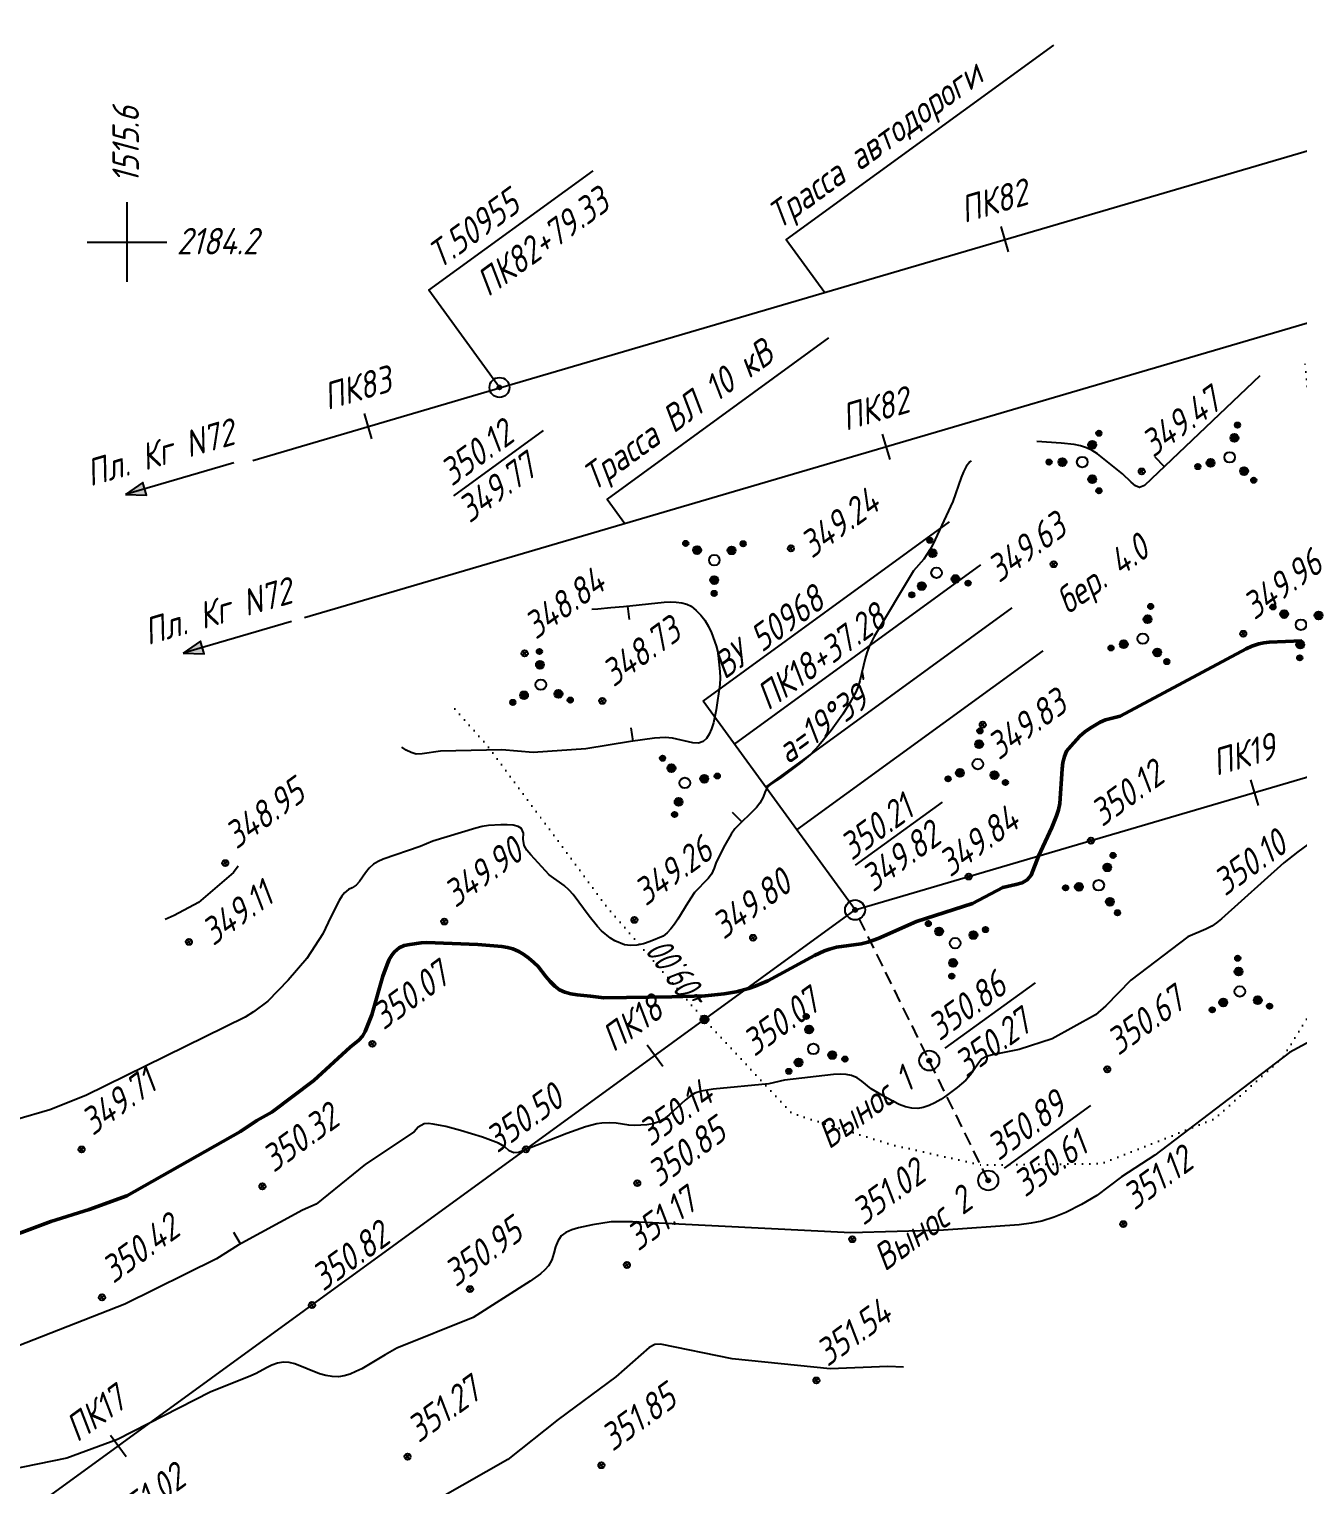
# Model space of a CAD drawing. Extents: x 1514039 to 1515876, y 2182924 to 2184238.
# Drawn here: x 1515585.2 to 1515776.5, y 2184012.8 to 2184232.1 of the extents above; entities that cross this region are included whole.
import ezdxf
from ezdxf.enums import TextEntityAlignment as Align

# ---------------------------------------------------------------- set-up
doc = ezdxf.new("R2010")
doc.units = 0
doc.linetypes.add('ИИDot', pattern=[1, 0, -1])
doc.linetypes.add('ИИHidden', pattern=[3, 2, -1])
for name, color, linetype, lineweight in [('ИИ_ГЕОПУНКТ_025', 7, 'Continuous', 25), ('ИИ_ГЕОСЕТКА_025', 3, 'Continuous', 25), ('ИИ_КОНТУР_025', 7, 'ИИDot', 25), ('ИИ_ОТМЕТКА_025', 7, 'Continuous', 25), ('ИИ_ПИКЕТАЖ_025', 7, 'Continuous', 25), ('ИИ_РЕЛЬЕФ_025', 34, 'Continuous', 25), ('ИИ_РЕЛЬЕФ_050', 34, 'Continuous', 50), ('ИИ_ТЕКСТ_025', 7, 'Continuous', 25), ('ИИ_ТРАССА_АД_025', 1, 'Continuous', 25), ('ИИ_ТРАССА_ЛЭП_025', 7, 'Continuous', 25), ('ИИ_ТРАССА_ТРУБ_025', 7, 'Continuous', 25), ('ИИ_УГОДЬЯ_025', 7, 'Continuous', 25)]:
    doc.layers.add(name, color=color, linetype=linetype, lineweight=lineweight)
doc.styles.add('VNIPISIMPLEXCUR', font='simplex.shx', dxfattribs={"width": 0.8, "oblique": 15})

# ---------------------------------------------------------------- blocks, each defined once
blk = doc.blocks.new('ИИ053952')
at = {"linetype": 'Continuous', "lineweight": 25}
h = blk.add_hatch(color=0, dxfattribs=at)
edge = h.paths.add_edge_path()
edge.add_arc((-1.308630616908658, 2.130137532763825), 0.2, 0, 360)
h = blk.add_hatch(color=0, dxfattribs=at)
edge = h.paths.add_edge_path()
edge.add_arc((-0.7851783701452177, 1.278082519658284), 0.3, 0, 360)
h = blk.add_hatch(color=0, dxfattribs=at)
edge = h.paths.add_edge_path()
edge.add_arc((1.499441115229502, 0.04094315521868452), 0.3, 0, 360)
h = blk.add_hatch(color=0, dxfattribs=at)
edge = h.paths.add_edge_path()
edge.add_arc((2.49906852538254, 0.06823859203112193), 0.2, 0, 360)
h = blk.add_hatch(color=0, dxfattribs=at)
edge = h.paths.add_edge_path()
edge.add_arc((-0.7142627450842838, -1.319025674876968), 0.3, 0, 360)
h = blk.add_hatch(color=0, dxfattribs=at)
edge = h.paths.add_edge_path()
edge.add_arc((-1.190437908473882, -2.198376124794947), 0.2, 0, 360)
at = {"color": 0, "linetype": 'Continuous', "lineweight": 25}
for centre, radius in [((-1.308630616908658, 2.130137532763825), 0.2), ((-0.7851783701452177, 1.278082519658284), 0.3), ((0, 0), 0.4), ((1.499441115229502, 0.04094315521868452), 0.3), ((2.49906852538254, 0.06823859203112193), 0.2), ((-0.7142627450842838, -1.319025674876968), 0.3), ((-1.190437908473882, -2.198376124794947), 0.2)]:
    blk.add_circle(centre, radius, dxfattribs=at)
blk = doc.blocks.new('PICKET')
at = {"color": 0, "linetype": 'Continuous', "lineweight": 25}
for p, q in [((-0.2299999999999898, 0), (0.2299999999999898, 0)), ((0, 0.2299999999999898), (0, -0.2299999999999898))]:
    blk.add_line(p, q, dxfattribs=at)
blk.add_circle((0, 0), 0.23, dxfattribs=at)
at = {"color": 0, "linetype": 'Continuous', "style": 'VNIPISIMPLEXCUR', "oblique": 15, "width": 0.8}
blk.add_attdef('OTMETKA', (1.25, 0.3000000000000114), '', height=2, dxfattribs=at)
at = {"color": 8, "linetype": 'Continuous', "style": 'VNIPISIMPLEXCUR', "oblique": 15, "width": 0.8, "flags": 1}
blk.add_attdef('NOMER', (1.25, -2.699999999999989), '', height=2, dxfattribs=at)
blk = doc.blocks.new('ИИ050052Р')
at = {"linetype": 'Continuous', "lineweight": 25}
h = blk.add_hatch(color=0, dxfattribs=at)
edge = h.paths.add_edge_path()
edge.add_arc((0, 0), 0.15, 0, 360)
at = {"color": 0, "linetype": 'Continuous', "lineweight": 25}
for radius in [0.75, 0.15]:
    blk.add_circle((0, 0), radius, dxfattribs=at)
at = {"color": 0, "linetype": 'Continuous', "style": 'VNIPISIMPLEXCUR', "oblique": 15, "width": 0.8}
for tag, p in [('CENTRE', (1.449999999999999, 0.6999999999999993)), ('HEIGHT', (1.449999999999999, -2.699999999999999))]:
    blk.add_attdef(tag, p, '', height=2, dxfattribs=at)
for tag, p in [('NUMBER', (-2, -1)), ('STATIONING', (-2, -4.399999999999999)), ('ALPHA', (-2, -7.799999999999999))]:
    blk.add_attdef(tag, text='', height=2, dxfattribs=at).set_placement(p, align=Align.RIGHT)
at = {"color": 253, "linetype": 'Continuous', "style": 'VNIPISIMPLEXCUR', "oblique": 15, "width": 0.8, "flags": 1}
blk.add_attdef('NOTE', text='', height=1.6, dxfattribs=at).set_placement((-2, -10.8), align=Align.RIGHT)
blk = doc.blocks.new('ИИ15001')
at = {"color": 0, "linetype": 'Continuous', "lineweight": 25}
blk.add_lwpolyline([(0, 1), (0, -1)], dxfattribs=at)
at = {"color": 0, "linetype": 'Continuous', "lineweight": 25, "style": 'VNIPISIMPLEXCUR', "oblique": 15, "width": 0.8}
blk.add_attdef('STATIONING', text='', height=2, dxfattribs=at).set_placement((0, 2), align=Align.CENTER)
at = {"color": 7, "linetype": 'Continuous', "lineweight": 25, "style": 'VNIPISIMPLEXCUR', "oblique": 15, "width": 0.8}
blk.add_attdef('HEIGHT', text='', height=2, dxfattribs=at).set_placement((0, -2), align=Align.TOP_CENTER)
blk = doc.blocks.new('*U14')
at = {"color": 0, "linetype": 'ByBlock', "lineweight": -2}
for points in [[(-1.400467519729887e-10, 7.450098180575096), (-1.400467519729887e-10, 19.4500981805751)], [(-1.400467519729887e-10, 19.4500981805751), (22.94797558231063, 19.4500981805751)], [(-1.400467519729887e-10, 15.4500981805751), (22.94797558231063, 15.4500981805751)], [(-1.400467519729887e-10, 11.4500981805751), (22.94797558231063, 11.4500981805751)], [(-1.400467519729887e-10, 7.450098180575096), (22.94797558231063, 7.450098180575096)], [(0, 0), (-1.400467519729887e-10, 7.450098180575096)]]:
    blk.add_lwpolyline(points, dxfattribs=at)
blk = doc.blocks.new('ИИ15002')
at = {"linetype": 'Continuous', "lineweight": 25}
h = blk.add_hatch(color=0, dxfattribs=at)
edge = h.paths.add_edge_path()
edge.add_arc((0, 0), 0.3, 0, 360)
at = {"color": 0, "linetype": 'Continuous', "lineweight": 25}
blk.add_circle((0, 0), 0.3, dxfattribs=at)
at = {"color": 0, "linetype": 'Continuous', "style": 'VNIPISIMPLEXCUR', "oblique": 15, "width": 0.8}
blk.add_attdef('STATIONING', (1, 1.3), '', height=2, rotation=90, dxfattribs=at)
at = {"color": 7, "linetype": 'Continuous', "style": 'VNIPISIMPLEXCUR', "oblique": 15, "width": 0.8}
blk.add_attdef('HEIGHT', text='', height=2, dxfattribs=at).set_placement((0, -1.3), align=Align.TOP_CENTER)
blk = doc.blocks.new('ИИ15008')
at = {"linetype": 'Continuous', "lineweight": 25}
blk.add_hatch(color=0, dxfattribs=at).paths.add_polyline_path([(0, 0), (1.5, -0.5000000000000002), (1.5, 0.4999999999999998)])
at = {"color": 0, "linetype": 'Continuous', "lineweight": 25}
blk.add_lwpolyline([(0, 0), (1.5, -0.5000000000000002), (1.5, 0.4999999999999998)], close=True, dxfattribs=at)
blk.add_lwpolyline([(8.5, -9.992007221626409e-16), (0, 0)], dxfattribs=at)
blk = doc.blocks.new('ИИ053296')
at = {"color": 0, "linetype": 'Continuous', "lineweight": 25}
blk.add_lwpolyline([(0, 0), (1, 0)], dxfattribs=at)
blk = doc.blocks.new('ИИ05012')
at = {"color": 0, "linetype": 'Continuous', "flags": 128}
for points in [[(0, 3), (0, -3)], [(-3, 0), (3, 0)]]:
    blk.add_lwpolyline(points, dxfattribs=at)

msp = doc.modelspace()

# ---------------------------------------------------------------- linework, layer by layer
at = {"layer": 'ИИ_ГЕОПУНКТ_025', "color": 168}
msp.add_lwpolyline([(1515656.14, 2184178.1), (1515645.498930252, 2184192.734204676), (1515670.234591314, 2184210.720415774)], dxfattribs=at)
at = {"layer": 'ИИ_ГЕОПУНКТ_025'}
for points in [[(1515649.244891101, 2184161.758641678), (1515662.769387691, 2184171.592801761)], [(1515709.815845902, 2184106.104385161), (1515722.904552945, 2184115.621666599)], [(1515723.305824151, 2184078.537186819), (1515736.900013987, 2184088.422023431)], [(1515732.257818425, 2184060.491099789), (1515745.24938947, 2184069.937750062)]]:
    msp.add_lwpolyline(points, dxfattribs=at)
at = {"layer": 'ИИ_КОНТУР_025', "flags": 128}
msp.add_lwpolyline([(1515649.387708488, 2184129.684097209), (1515654.481030406, 2184123.952834425), (1515672.131043684, 2184100.070326594), (1515686.269699425, 2184083.69066701), (1515700.20345198, 2184068.744232645), (1515715.161741459, 2184064.035077372), (1515728.685687641, 2184060.963896438), (1515746.922512072, 2184061.168636246), (1515763.929875401, 2184067.925245475), (1515774.175286631, 2184077.138806902), (1515788.9321576, 2184101.108955254), (1515793.03032629, 2184109.094031269), (1515795.284429278, 2184135.52784689), (1515791.391184767, 2184145.560386172), (1515783.399771564, 2184154.15970955), (1515779.410979332, 2184162.050830425), (1515777.523964439, 2184181.831905104)], dxfattribs=at)
at = {"layer": 'ИИ_РЕЛЬЕФ_025'}
for points, elevation in [([(1515770.715440387, 2184179.831715254), (1515753.343004403, 2184163.313051858), (1515752.60663883, 2184163.045929905), (1515751.97577805, 2184163.282736014), (1515751.333798763, 2184163.826094913), (1515750.043169084, 2184165.096744388), (1515746.246903027, 2184168.091714826), (1515745.44314697, 2184168.588496006), (1515744.598596639, 2184168.99158202), (1515743.692308881, 2184169.287420165), (1515742.744014815, 2184169.486779381), (1515740.767232822, 2184169.701310762), (1515737.135713377, 2184169.966753535)], 349.5), ([(1515727.215641955, 2184167.052461682), (1515727.036141031, 2184166.892303232), (1515726.488438802, 2184166.192587004), (1515726.051154312, 2184165.397175499), (1515725.694173633, 2184164.532167429), (1515724.467010442, 2184160.898143736), (1515721.424635974, 2184154.414388564), (1515721.004716581, 2184153.632649875), (1515720.565533831, 2184152.915203333), (1515720.075847562, 2184152.246769857), (1515718.537904485, 2184150.471373177), (1515712.588188801, 2184140.555229806), (1515711.871154116, 2184139.054255797), (1515711.515815912, 2184138.132925753), (1515711.249459201, 2184137.248674144), (1515710.468078197, 2184133.892785122), (1515710.192302128, 2184133.051675492), (1515709.82377682, 2184132.190744222), (1515708.957540094, 2184130.581579299), (1515707.905835521, 2184128.897844726), (1515706.119724451, 2184126.395138269), (1515704.274248445, 2184124.143056236), (1515702.948923979, 2184122.75734722), (1515701.454075282, 2184121.498317275), (1515698.432382787, 2184119.231260459), (1515697.201734675, 2184118.411078223), (1515696.606296694, 2184117.974684074), (1515696.185786427, 2184117.227637099), (1515695.864540031, 2184116.349295196), (1515695.397851355, 2184115.445810573), (1515694.893703014, 2184114.839187041), (1515691.58322923, 2184111.586486744), (1515691.050066619, 2184110.809919478), (1515690.11096797, 2184109.137743824), (1515688.781836605, 2184106.555079643), (1515688.498618067, 2184105.664060619), (1515688.092578116, 2184104.754843483), (1515687.582180289, 2184104.09262606), (1515685.523369977, 2184102.027798253), (1515684.51275404, 2184100.461610366), (1515683.04173394, 2184098.001158761), (1515682.527445211, 2184097.240298772), (1515681.986214199, 2184096.546140649), (1515681.409060142, 2184095.940918344), (1515680.787002281, 2184095.446865814), (1515678.865322678, 2184094.649457954), (1515677.863188917, 2184094.292783864), (1515676.848306675, 2184094.088077444), (1515675.869239192, 2184094.035514983), (1515674.986087814, 2184094.106707527), (1515673.540521042, 2184094.724388019), (1515672.850429994, 2184095.112698385), (1515671.515815066, 2184096.25283094), (1515670.908044066, 2184096.863851866), (1515669.666746277, 2184098.420752043), (1515667.220030529, 2184101.730727972), (1515666.644764677, 2184102.360913171), (1515665.869893815, 2184103.055457078), (1515663.645848105, 2184104.677229763), (1515660.850741904, 2184107.68090022), (1515660.283257847, 2184108.40480888), (1515659.87332478, 2184109.096306794), (1515659.708878002, 2184110.042968529), (1515659.737396707, 2184110.949934195), (1515659.466276358, 2184111.648952339), (1515658.934497552, 2184111.95194276), (1515658.192047939, 2184112.132618311), (1515657.306917096, 2184112.214274033), (1515656.347094602, 2184112.220204965), (1515654.475332963, 2184112.098072615), (1515653.540166043, 2184111.951275924), (1515652.593073656, 2184111.711187337), (1515646.092144596, 2184109.743801283), (1515644.168617731, 2184108.938031587), (1515638.620491306, 2184107.051752588), (1515637.833705705, 2184106.676742455), (1515637.14936169, 2184106.256692671), (1515636.484431662, 2184105.664196604), (1515635.940347958, 2184104.988649752), (1515635.021554376, 2184103.652846674), (1515634.550261927, 2184103.124811939), (1515633.960234052, 2184102.734582773), (1515633.382144556, 2184102.448448048), (1515632.792547764, 2184101.966955012), (1515632.395205897, 2184101.447152139), (1515631.989934924, 2184100.79273755), (1515630.744845301, 2184098.332465912), (1515629.494266296, 2184095.779001548), (1515627.088691887, 2184092.076897556), (1515624.291378424, 2184088.801009485), (1515621.234723439, 2184085.630523388), (1515619.088488046, 2184084.014645935), (1515617.787471459, 2184083.203195034), (1515593.8227695, 2184071.39810092), (1515588.356245177, 2184069.240391504), (1515583.185061361, 2184067.763128105)], 349.5), ([(1515670.057247199, 2184144.716851214), (1515670.962320443, 2184144.761856302), (1515672.899279684, 2184144.962894187), (1515674.846813863, 2184145.084143684), (1515680.950195515, 2184145.760840177), (1515681.891365215, 2184145.782346426), (1515682.781827865, 2184145.743001675), (1515683.610717668, 2184145.629766423), (1515684.367168827, 2184145.429601172), (1515685.040315547, 2184145.129466421), (1515685.760221267, 2184144.501011995), (1515686.465838833, 2184143.811943196), (1515687.107721304, 2184143.029001942), (1515687.628526548, 2184142.109455528), (1515688.076087412, 2184141.136786484), (1515688.777685489, 2184139.167856107), (1515689.044827449, 2184138.239482571), (1515689.366580829, 2184135.324015626), (1515689.400517707, 2184134.343255638), (1515689.328365264, 2184133.357300413), (1515688.7761948, 2184129.551810259), (1515688.370167003, 2184127.591293676), (1515688.096147682, 2184126.682365672), (1515687.758925984, 2184125.878791645), (1515687.346602836, 2184125.223921932), (1515686.847279168, 2184124.761106873), (1515686.121348149, 2184124.51254724), (1515685.278287507, 2184124.546911702), (1515682.235897503, 2184125.269344491), (1515681.113888034, 2184125.35720017), (1515679.516132395, 2184125.262531403), (1515675.884042413, 2184124.779497149), (1515669.138804384, 2184123.672443604), (1515661.191675725, 2184123.086832331), (1515656.470056744, 2184123.479685591), (1515647.236122984, 2184123.315132799), (1515644.502470683, 2184122.923139051), (1515643.587873817, 2184122.828715972), (1515642.849426736, 2184123.087537921), (1515642.100314612, 2184123.460733299), (1515641.425878976, 2184123.893536222)], 349), ([(1515777.953805891, 2184109.216237364), (1515776.460254824, 2184108.123438827), (1515774.330679979, 2184106.452128071), (1515764.950603442, 2184098.036380784), (1515764.209069678, 2184097.459548971), (1515763.474090186, 2184096.958776794), (1515762.572750958, 2184096.463289543), (1515759.899021599, 2184095.328311344), (1515751.306781201, 2184088.810841573), (1515747.542401802, 2184084.910546332), (1515745.965476593, 2184083.590623647), (1515739.420331653, 2184079.955681962), (1515734.473730522, 2184078.34585938), (1515730.441235681, 2184077.564901783), (1515729.541894171, 2184077.278904214), (1515728.773091302, 2184076.88399684), (1515728.210510988, 2184076.12446398), (1515727.147392515, 2184074.553635818), (1515726.442615584, 2184073.754367119), (1515725.134729344, 2184072.634663324), (1515723.521050128, 2184071.409486772), (1515722.649287322, 2184070.831591345), (1515721.760775271, 2184070.316421889), (1515720.875413642, 2184069.893676457), (1515720.013102103, 2184069.593053101), (1515719.193740319, 2184069.444249875), (1515718.27230187, 2184069.515917921), (1515717.332977185, 2184069.699868367), (1515716.394157012, 2184070.057872529), (1515714.573089264, 2184071.000277025), (1515712.13057385, 2184072.446678461), (1515710.769307649, 2184073.595484006), (1515710.048659341, 2184074.091884473), (1515709.19853891, 2184074.444097966), (1515708.372501608, 2184074.593617054), (1515707.460061254, 2184074.634577686), (1515706.481157013, 2184074.592031817), (1515699.115118724, 2184073.75022708), (1515696.754426604, 2184073.1575715), (1515688.349968018, 2184072.388319407), (1515686.537311913, 2184072.096857853), (1515685.563757064, 2184071.75741929), (1515684.859176367, 2184071.316907459), (1515684.102952736, 2184070.698003184), (1515681.696291974, 2184068.488067509), (1515680.905364344, 2184067.872725277), (1515680.148727649, 2184067.43755651), (1515679.239613972, 2184067.129292952), (1515678.363087895, 2184066.982016306), (1515676.540458707, 2184066.901501264), (1515675.631219944, 2184066.942687164), (1515673.742877475, 2184067.233331901), (1515672.709429809, 2184067.321976048), (1515671.580235214, 2184067.26562492), (1515670.804046418, 2184067.13292758), (1515669.097836248, 2184066.686437889), (1515666.269313977, 2184065.699787084), (1515658.993305109, 2184062.858139182), (1515658.292322612, 2184062.764576064), (1515657.618108129, 2184063.084726446), (1515656.949610944, 2184063.672639819), (1515656.002296976, 2184064.263215961), (1515653.577929453, 2184065.156065343), (1515650.281166745, 2184066.170909716), (1515648.05773141, 2184066.742473161), (1515646.135170575, 2184067.109094909), (1515645.372793808, 2184067.183157433), (1515644.788926519, 2184067.167110278), (1515643.870250355, 2184066.668607152), (1515643.257004933, 2184065.962058827), (1515635.962616325, 2184061.062978227), (1515628.495876608, 2184055.036587358), (1515626.449244737, 2184054.148646769), (1515616.740087444, 2184048.859241946), (1515613.495491383, 2184046.835892065), (1515599.686110133, 2184039.984910857), (1515578.471957431, 2184031.713394017)], 350.5), ([(1515616.763849649, 2184105.957082713), (1515616.077702599, 2184105.030103744), (1515610.756181692, 2184100.520436842), (1515607.128001917, 2184098.558779482), (1515605.773331096, 2184097.963785713)], 349), ([(1515786.542932761, 2184084.018683845), (1515775.197362772, 2184077.89609975), (1515754.892554827, 2184062.411085903), (1515749.887259889, 2184059.16516935), (1515746.170689396, 2184056.367525469), (1515743.864115636, 2184055.01371128), (1515741.483894824, 2184053.807976451), (1515739.751878459, 2184053.096128697), (1515737.888981079, 2184052.511497611), (1515736.248024191, 2184052.165431555), (1515734.478675395, 2184051.926790567), (1515723.051671719, 2184051.121683796), (1515709.069624115, 2184050.708352797), (1515676.167711852, 2184052.382030673), (1515672.982666823, 2184052.365313307), (1515670.182291837, 2184051.952407464), (1515668.0501482, 2184051.490363496), (1515667.047145454, 2184051.167830846), (1515666.160165002, 2184050.765738527), (1515665.44468903, 2184050.270172125), (1515664.953247748, 2184049.478924085), (1515664.587144544, 2184048.618183831), (1515664.349216965, 2184047.645582147), (1515664.052062477, 2184046.664892913), (1515663.536616124, 2184045.75812098), (1515662.980387775, 2184045.149107235), (1515662.318416565, 2184044.56098106), (1515660.761839846, 2184043.430681371), (1515652.16228885, 2184037.985767404), (1515640.649783365, 2184033.338637794), (1515638.894192274, 2184032.365812229), (1515635.384457803, 2184030.254782803), (1515634.506270169, 2184029.813159977), (1515633.627419, 2184029.447335535), (1515632.747723332, 2184029.177981768), (1515631.867002201, 2184029.025770959), (1515630.937769378, 2184029.07510379), (1515629.989313697, 2184029.22450963), (1515629.0304845, 2184029.511008379), (1515625.28406153, 2184030.981463487), (1515624.417698019, 2184031.184392762), (1515623.598596894, 2184031.227928321), (1515622.692648008, 2184031.080941447), (1515621.846328067, 2184030.794153161), (1515621.039760756, 2184030.414163935), (1515619.466378765, 2184029.560984539), (1515618.659811455, 2184029.180995313), (1515612.525875263, 2184026.699901006), (1515598.572785359, 2184019.568980339), (1515590.944050824, 2184016.757686926), (1515577.599712922, 2184014.062060409)], 351), ([(1515717.014394387, 2184030.487411465), (1515714.644831482, 2184030.612315492), (1515705.97692413, 2184030.229688821), (1515691.218941911, 2184031.754495286), (1515680.413647146, 2184033.97004378), (1515679.529110182, 2184033.906843612), (1515678.713501826, 2184033.440807629), (1515673.696210371, 2184029.032492026), (1515664.982534664, 2184022.589456508), (1515657.410757586, 2184016.586753728), (1515647.265923, 2184010.805704687)], 351.5)]:
    msp.add_lwpolyline(points, dxfattribs=dict(at, elevation=elevation))
at = {"layer": 'ИИ_РЕЛЬЕФ_050', "elevation": 350}
msp.add_lwpolyline([(1515777.050447625, 2184139.933521826), (1515772.150441113, 2184139.720240626), (1515771.309234593, 2184139.618356592), (1515770.563122019, 2184139.471860631), (1515769.530707893, 2184139.139827067), (1515768.656253429, 2184138.740387495), (1515749.677838253, 2184128.576244742), (1515747.451039086, 2184128.016943423), (1515746.669658342, 2184127.667528579), (1515745.177608318, 2184126.773394488), (1515744.36495284, 2184126.211284548), (1515743.60372149, 2184125.54423689), (1515742.228878238, 2184124.051545924), (1515741.607447528, 2184123.30769069), (1515741.267073763, 2184122.498381969), (1515741.04641752, 2184121.594563479), (1515740.916258866, 2184120.618396249), (1515740.600231664, 2184115.427964944), (1515740.399439889, 2184114.483086845), (1515740.109715046, 2184113.55639129), (1515739.40192882, 2184111.782269341), (1515737.382919986, 2184107.501098947), (1515736.258442534, 2184104.62904903), (1515735.688959671, 2184103.903604444), (1515734.903844075, 2184103.452770941), (1515733.960582502, 2184103.19034523), (1515731.979171769, 2184102.77853848), (1515727.401910127, 2184100.327713315), (1515719.005296342, 2184097.647414083), (1515713.222270669, 2184095.069134303), (1515711.629402261, 2184094.511645472), (1515710.664564355, 2184094.278164682), (1515706.945106949, 2184093.766016092), (1515705.86312896, 2184093.474348269), (1515705.14312929, 2184093.212401411), (1515703.620558086, 2184092.511689019), (1515696.603604996, 2184088.712009989), (1515694.665233269, 2184087.883997286), (1515693.67496326, 2184087.539305225), (1515691.799609699, 2184087.05199872), (1515689.986340405, 2184086.73441901), (1515687.123182827, 2184086.436595121), (1515682.08862186, 2184086.267555713), (1515671.840432879, 2184086.152658994), (1515669.864977942, 2184086.384089065), (1515667.859701182, 2184086.574489932), (1515666.901795537, 2184086.731234171), (1515666.003533537, 2184086.970036822), (1515665.18728155, 2184087.321669785), (1515664.456133438, 2184087.912668861), (1515663.761535833, 2184088.578813681), (1515663.130467228, 2184089.332362426), (1515661.955979454, 2184090.860612452), (1515661.336491538, 2184091.480939204), (1515660.571043349, 2184092.105227146), (1515659.821560011, 2184092.653701362), (1515659.034665531, 2184093.122123924), (1515658.15698392, 2184093.506256906), (1515657.369042618, 2184093.728508022), (1515656.512287411, 2184093.87262947), (1515652.855886902, 2184094.188683031), (1515645.164620489, 2184094.480200828), (1515644.356909252, 2184094.434518958), (1515642.637079447, 2184094.185167336), (1515641.782221084, 2184093.997384286), (1515641.018879606, 2184093.667740424), (1515640.298364072, 2184093.082807823), (1515639.89467482, 2184092.565873295), (1515639.526729225, 2184091.917309861), (1515639.188883554, 2184091.157901034), (1515638.580917039, 2184089.389681245), (1515636.892467147, 2184083.586217608), (1515635.8985561, 2184081.087802514), (1515635.487989782, 2184080.380255005), (1515634.918723878, 2184079.754853159), (1515633.646594116, 2184078.715172256), (1515628.14244061, 2184073.694898623), (1515621.827492739, 2184068.924411928), (1515619.579102291, 2184067.643959737), (1515617.0833441, 2184065.997950161), (1515599.97995038, 2184056.287248686), (1515594.317985793, 2184054.267051392), (1515588.545515491, 2184052.448428392), (1515569.678999832, 2184045.408713606)], dxfattribs=at)
at = {"layer": 'ИИ_ТЕКСТ_025'}
for points in [[(1515739.620466531, 2184229.696325094), (1515699.334260114, 2184200.402739159), (1515705.153730945, 2184192.399471699)], [(1515705.749331119, 2184185.574806742), (1515672.35660573, 2184161.293725007), (1515675.049705123, 2184157.590021464)]]:
    msp.add_lwpolyline(points, dxfattribs=at)
at = {"layer": 'ИИ_ТРАССА_АД_025', "flags": 128}
msp.add_lwpolyline([(1515618.98462995, 2184167.101450588), (1515656.35, 2184178.07), (1515840.335656746, 2184232.090813785)], dxfattribs=at)
at = {"layer": 'ИИ_ТРАССА_ЛЭП_025'}
msp.add_lwpolyline([(1515847.358209102, 2184208.185197137), (1515626.736555096, 2184143.40376683)], dxfattribs=at)
at = {"layer": 'ИИ_ТРАССА_ТРУБ_025', "color": 4}
msp.add_lwpolyline([(1515444.233063628, 2183906.282930123), (1515502.22, 2183948.46), (1515709.73, 2184099.38), (1515865.847943131, 2184145.243908668)], dxfattribs=at)
at = {"layer": 'ИИ_ТРАССА_ТРУБ_025', "color": 4, "linetype": 'ИИHidden', "flags": 128}
msp.add_lwpolyline([(1515729.8, 2184058.62), (1515720.91, 2184076.68), (1515709.73, 2184099.38)], dxfattribs=at)

# ---------------------------------------------------------------- block references
at = {"layer": 'ИИ_ГЕОПУНКТ_025', "color": 168}
ref = msp.add_blockref('ИИ050052Р', (1515656.14, 2184178.1, 349.77), dxfattribs=dict(at, xscale=2, yscale=2, zscale=2, rotation=36.02222222222222))
ref.add_attrib('NUMBER', 'Т.50955', dxfattribs={"layer": '0', "color": 0, "linetype": 'Continuous', "height": 4, "rotation": 36.02222221852792, "style": 'VNIPISIMPLEXCUR', "oblique": 14.99999999999995, "width": 0.8}).set_placement((1515659.555980613, 2184204.905665171), align=Align.RIGHT)
ref.add_attrib('CENTRE', '350.12', (1515648.933750086, 2184163.093380464), dxfattribs={"layer": '0', "color": 0, "linetype": 'Continuous', "height": 4, "rotation": 36.02222221852792, "style": 'VNIPISIMPLEXCUR', "oblique": 14.99999999999995, "width": 0.8})
ref.add_attrib('HEIGHT', '349.77', (1515651.608495566, 2184157.53882441), dxfattribs={"layer": '0', "color": 0, "linetype": 'Continuous', "height": 4, "rotation": 36.02222221852792, "style": 'VNIPISIMPLEXCUR', "oblique": 14.99999999999995, "width": 0.8})
ref.add_attrib('STATIONING', 'ПК82+79.33', dxfattribs={"layer": '0', "color": 0, "linetype": 'Continuous', "height": 4, "rotation": 36.02222221852792, "style": 'VNIPISIMPLEXCUR', "oblique": 14.99999999999995, "width": 0.8}).set_placement((1515673.05874431, 2184205.17923039), align=Align.RIGHT)
at = {"layer": 'ИИ_ГЕОПУНКТ_025', "xscale": 2, "yscale": 2, "zscale": 2, "rotation": 36.02228177214084}
msp.add_blockref('*U14', (1515709.73, 2184099.38), dxfattribs=at)
at = {"layer": 'ИИ_ГЕОПУНКТ_025'}
ref = msp.add_blockref('ИИ050052Р', (1515709.73, 2184099.38, 349.82), dxfattribs=dict(at, xscale=2, yscale=2, zscale=2, rotation=36.02222222222222))
ref.add_attrib('NUMBER', 'ВУ 50968', dxfattribs={"layer": '0', "color": 0, "linetype": 'Continuous', "height": 4, "rotation": 36.02222221852792, "style": 'VNIPISIMPLEXCUR', "oblique": 14.99999999999995, "width": 0.8}).set_placement((1515705.45006446, 2184145.198049544), align=Align.RIGHT)
ref.add_attrib('CENTRE', '350.21', (1515709.190995528, 2184106.704616219), dxfattribs={"layer": '0', "color": 0, "linetype": 'Continuous', "height": 4, "rotation": 36.02222221852792, "style": 'VNIPISIMPLEXCUR', "oblique": 14.99999999999995, "width": 0.8})
ref.add_attrib('HEIGHT', '349.82', (1515712.414189622, 2184101.941857571), dxfattribs={"layer": '0', "color": 0, "linetype": 'Continuous', "height": 4, "rotation": 36.02222221852792, "style": 'VNIPISIMPLEXCUR', "oblique": 14.99999999999995, "width": 0.8})
ref.add_attrib('STATIONING', 'ПК18+37.28', dxfattribs={"layer": '0', "color": 0, "linetype": 'Continuous', "height": 4, "rotation": 36.02222221852792, "style": 'VNIPISIMPLEXCUR', "oblique": 14.99999999999995, "width": 0.8}).set_placement((1515714.761104918, 2184142.491759128), align=Align.RIGHT)
ref.add_attrib('ALPHA', "a=19°39'", dxfattribs={"layer": '0', "color": 0, "linetype": 'Continuous', "height": 4, "rotation": 36.02222221852792, "style": 'VNIPISIMPLEXCUR', "oblique": 14.99999999999995, "width": 0.8}).set_placement((1515712.870097841, 2184130.877904239), align=Align.RIGHT)
ref = msp.add_blockref('ИИ050052Р', (1515720.91, 2184076.68, 350.27), dxfattribs=dict(at, xscale=2, yscale=2, zscale=2, rotation=36.02222222222222))
ref.add_attrib('NUMBER', 'Вынос 1', dxfattribs={"layer": '0', "color": 0, "linetype": 'Continuous', "height": 4, "rotation": 36.02222221852792, "style": 'VNIPISIMPLEXCUR', "oblique": 14.99999999999995, "width": 0.8}).set_placement((1515718.85104213, 2184072.710026134), align=Align.RIGHT)
ref.add_attrib('CENTRE', '350.86', (1515722.432149404, 2184079.517791604), dxfattribs={"layer": '0', "color": 0, "linetype": 'Continuous', "height": 4, "rotation": 36.02222221852792, "style": 'VNIPISIMPLEXCUR', "oblique": 14.99999999999995, "width": 0.8})
ref.add_attrib('HEIGHT', '350.27', (1515726.43122251, 2184074.018026673), dxfattribs={"layer": '0', "color": 0, "linetype": 'Continuous', "height": 4, "rotation": 36.02222221852792, "style": 'VNIPISIMPLEXCUR', "oblique": 14.99999999999995, "width": 0.8})
ref = msp.add_blockref('ИИ050052Р', (1515729.8, 2184058.62, 350.61), dxfattribs=dict(at, xscale=2, yscale=2, zscale=2, rotation=36.02222222222222))
ref.add_attrib('NUMBER', 'Вынос 2', dxfattribs={"layer": '0', "color": 0, "linetype": 'Continuous', "height": 4, "rotation": 36.02222221852792, "style": 'VNIPISIMPLEXCUR', "oblique": 14.99999999999995, "width": 0.8}).set_placement((1515727.74104213, 2184054.650026134), align=Align.RIGHT)
ref.add_attrib('CENTRE', '350.89', (1515731.322149405, 2184061.457791604), dxfattribs={"layer": '0', "color": 0, "linetype": 'Continuous', "height": 4, "rotation": 36.02222221852792, "style": 'VNIPISIMPLEXCUR', "oblique": 14.99999999999995, "width": 0.8})
ref.add_attrib('HEIGHT', '350.61', (1515735.32122251, 2184055.958026673), dxfattribs={"layer": '0', "color": 0, "linetype": 'Continuous', "height": 4, "rotation": 36.02222221852792, "style": 'VNIPISIMPLEXCUR', "oblique": 14.99999999999995, "width": 0.8})
at = {"layer": 'ИИ_ГЕОСЕТКА_025', "xscale": 2, "yscale": 2, "zscale": 2}
msp.add_blockref('ИИ05012', (1515600, 2184200), dxfattribs=at)
at = {"layer": 'ИИ_ОТМЕТКА_025', "xscale": 2, "yscale": 2, "zscale": 2, "rotation": 36.02222222222222}
for p, values in [((1515752.93847818, 2184165.45345524, 349.47), {'OTMETKA': '349.47'}), ((1515768.2299, 2184140.9899, 349.96), {'OTMETKA': '349.96'}), ((1515659.93110614, 2184138.03926154, 348.84), {'OTMETKA': '348.84'}), ((1515671.63835542, 2184130.87967713, 348.73), {'OTMETKA': '348.73'}), ((1515745.278292321, 2184109.823281532, 350.12), {'OTMETKA': '350.12'}), ((1515614.80985353, 2184106.44103912, 348.95), {'OTMETKA': '348.95'}), ((1515647.80659218, 2184097.62839333, 349.9), {'OTMETKA': '349.90'}), ((1515676.4759093, 2184097.8738443, 349.26), {'OTMETKA': '349.26'}), ((1515636.98811081, 2184079.20675654, 350.07), {'OTMETKA': '350.07'}), ((1515747.7299, 2184075.3699, 350.67), {'OTMETKA': '350.67'}), ((1515593.15, 2184063.2899, 349.71), {'OTMETKA': '349.71'}), ((1515620.4199, 2184057.7299, 350.32), {'OTMETKA': '350.32'}), ((1515750.15, 2184052.0499, 351.12), {'OTMETKA': '351.12'}), ((1515709.2999, 2184049.7699, 351.02), {'OTMETKA': '351.02'}), ((1515675.3467991, 2184045.88477998, 351.17), {'OTMETKA': '351.17'}), ((1515596.2399, 2184041.01, 350.42), {'OTMETKA': '350.42'}), ((1515627.880542083, 2184039.851687201, 350.82), {'OTMETKA': '350.82'}), ((1515703.9, 2184028.4899, 351.54), {'OTMETKA': '351.54'}), ((1515642.27964473, 2184017.01398255, 351.27), {'OTMETKA': '351.27'}), ((1515671.50145606, 2184015.72107906, 351.85), {'OTMETKA': '351.85'})]:
    msp.add_blockref('PICKET', p, dxfattribs=at).add_auto_attribs(values)
at = {"layer": 'ИИ_ОТМЕТКА_025'}
ref = msp.add_blockref('PICKET', (1515700.0499, 2184153.8599, 349.24), dxfattribs=dict(at, xscale=2, yscale=2, zscale=2, rotation=36.02222222222222))
ref.add_attrib('OTMETKA', '349.24', (1515703.191090625, 2184152.212232503, 349.24), dxfattribs={"layer": '0', "color": 0, "linetype": 'Continuous', "height": 3.999999999999998, "rotation": 36.02222221852796, "style": 'VNIPISIMPLEXCUR', "oblique": 14.99999999999995, "width": 0.8000000000000008})
ref = msp.add_blockref('PICKET', (1515739.6599, 2184151.4599, 349.63), dxfattribs=dict(at, xscale=2, yscale=2, zscale=2, rotation=36.02222222222222))
ref.add_attrib('OTMETKA', '349.63', (1515731.390986129, 2184148.531952797, 349.63), dxfattribs={"layer": '0', "color": 0, "linetype": 'Continuous', "height": 4, "rotation": 36.02222221852793, "style": 'VNIPISIMPLEXCUR', "oblique": 15, "width": 0.8})
ref = msp.add_blockref('PICKET', (1515728.9699, 2184127.2899, 349.83), dxfattribs=dict(at, xscale=2, yscale=2, zscale=2, rotation=36.02222222222222))
ref.add_attrib('OTMETKA', '349.83', (1515731.379990384, 2184121.838599429, 349.83), dxfattribs={"layer": '0', "color": 0, "linetype": 'Continuous', "height": 3.999999999999998, "rotation": 36.02222221852796, "style": 'VNIPISIMPLEXCUR', "oblique": 14.99999999999995, "width": 0.8000000000000008})
ref = msp.add_blockref('PICKET', (1515726.855756873, 2184104.4048555, 349.84), dxfattribs=dict(at, xscale=2, yscale=2, zscale=2, rotation=36.02222222222222))
ref.add_attrib('OTMETKA', '349.84', (1515724.045079794, 2184104.199880171, 349.84), dxfattribs={"layer": '0', "color": 0, "linetype": 'Continuous', "height": 4, "rotation": 36.02222221852792, "style": 'VNIPISIMPLEXCUR', "oblique": 14.99999999999995, "width": 0.8})
ref = msp.add_blockref('PICKET', (1515694.360289861, 2184095.181532682, 349.8), dxfattribs=dict(at, xscale=2, yscale=2, zscale=2, rotation=36.02222222222222))
ref.add_attrib('OTMETKA', '349.80', (1515689.895362741, 2184094.798705567, 349.8), dxfattribs={"layer": '0', "color": 0, "linetype": 'Continuous', "height": 4, "rotation": 36.02222221852792, "style": 'VNIPISIMPLEXCUR', "oblique": 14.99999999999995, "width": 0.8})
ref = msp.add_blockref('PICKET', (1515609.3299, 2184094.5699, 349.11), dxfattribs=dict(at, xscale=2, yscale=2, zscale=2, rotation=36.02222222222222))
ref.add_attrib('OTMETKA', '349.11', (1515612.975227134, 2184093.848535436, 349.11), dxfattribs={"layer": '0', "color": 0, "linetype": 'Continuous', "height": 4, "rotation": 36.02222221852793, "style": 'VNIPISIMPLEXCUR', "oblique": 15, "width": 0.8})
ref = msp.add_blockref('PICKET', (1515660.140949843, 2184063.314367261, 350.5), dxfattribs=dict(at, xscale=2, yscale=2, zscale=2, rotation=36.02222222222222))
ref.add_attrib('OTMETKA', '350.50', (1515655.780613517, 2184062.627972269, 350.5), dxfattribs={"layer": '0', "color": 0, "linetype": 'Continuous', "height": 4, "rotation": 36.02222221852792, "style": 'VNIPISIMPLEXCUR', "oblique": 14.99999999999995, "width": 0.8})
ref = msp.add_blockref('PICKET', (1515676.90415522, 2184058.21073436, 350.85), dxfattribs=dict(at, xscale=2, yscale=2, zscale=2, rotation=36.02222222222222))
ref.add_attrib('OTMETKA', '350.85', (1515680.156853413, 2184057.466875176, 350.85), dxfattribs={"layer": '0', "color": 0, "linetype": 'Continuous', "height": 4, "rotation": 36.02222221852793, "style": 'VNIPISIMPLEXCUR', "oblique": 15, "width": 0.8})
ref = msp.add_blockref('PICKET', (1515651.68945737, 2184042.2476207, 350.95), dxfattribs=dict(at, xscale=2, yscale=2, zscale=2, rotation=36.02222222222222))
ref.add_attrib('OTMETKA', '350.95', (1515649.537590622, 2184042.439500458, 350.95), dxfattribs={"layer": '0', "color": 0, "linetype": 'Continuous', "height": 3.999999999999998, "rotation": 36.02222221852796, "style": 'VNIPISIMPLEXCUR', "oblique": 14.99999999999995, "width": 0.8000000000000008})
at = {"layer": 'ИИ_ПИКЕТАЖ_025', "color": 1, "xscale": 2, "yscale": 2, "zscale": 2}
for p, rotation, values in [((1515732.25894578, 2184200.44574158), 16.36029999999997, {'STATIONING': 'ПК82'}), ((1515636.30847448, 2184172.27648448), 16.3648, {'STATIONING': 'ПК83'})]:
    msp.add_blockref('ИИ15001', p, dxfattribs=dict(at, rotation=rotation)).add_auto_attribs(values)
at = {"layer": 'ИИ_ПИКЕТАЖ_025', "xscale": 2, "yscale": 2, "zscale": 2, "rotation": 16.3639}
msp.add_blockref('ИИ15001', (1515714.39251077, 2184169.14230192), dxfattribs=at).add_auto_attribs({'STATIONING': 'ПК82'})
at = {"layer": 'ИИ_ПИКЕТАЖ_025', "color": 4}
ref = msp.add_blockref('ИИ15001', (1515769.90255816, 2184117.057332, 350.1), dxfattribs=dict(at, xscale=2, yscale=2, zscale=2, rotation=16.37159176999998))
ref.add_attrib('STATIONING', 'ПК19', dxfattribs={"layer": '0', "color": 0, "linetype": 'Continuous', "lineweight": 25, "height": 3.999999999999999, "rotation": 16.37159176999997, "style": 'VNIPISIMPLEXCUR', "oblique": 15.00000000000003, "width": 0.8000000000000006}).set_placement((1515768.775095049, 2184120.895147386), align=Align.CENTER)
ref.add_attrib('HEIGHT', '350.10', dxfattribs={"layer": '0', "color": 7, "linetype": 'Continuous', "lineweight": 25, "height": 3.999999999999999, "rotation": 36.02222222222222, "style": 'VNIPISIMPLEXCUR', "oblique": 15.00000000000003, "width": 0.8000000000000006}).set_placement((1515767.964945167, 2184108.096958072), align=Align.TOP_CENTER)
ref = msp.add_blockref('ИИ15002', (1515687.032554356, 2184082.872369059, 350.07), dxfattribs=dict(at, xscale=2, yscale=2, zscale=2, rotation=36.02228177214084))
ref.add_attrib('STATIONING', '+09.00', (1515688.249350358, 2184085.869115662, 350.07), dxfattribs={"layer": '0', "color": 0, "linetype": 'Continuous', "height": 3.999999999999998, "rotation": 126.0222222222222, "style": 'VNIPISIMPLEXCUR', "oblique": 14.99999999999995, "width": 0.7})
ref.add_attrib('HEIGHT', '350.07', dxfattribs={"layer": '0', "color": 7, "linetype": 'Continuous', "height": 4, "rotation": 36.02228177214084, "style": 'VNIPISIMPLEXCUR', "oblique": 15.00000000000003, "width": 0.8}).set_placement((1515697.292861219, 2184084.112594232), align=Align.TOP_CENTER)
ref = msp.add_blockref('ИИ15001', (1515679.57687202, 2184077.44992398, 350.14), dxfattribs=dict(at, xscale=2, yscale=2, zscale=2, rotation=36.02802973000001))
ref.add_attrib('STATIONING', 'ПК18', dxfattribs={"layer": '0', "color": 0, "linetype": 'Continuous', "lineweight": 25, "height": 4, "rotation": 36.02802973000001, "style": 'VNIPISIMPLEXCUR', "oblique": 15.00000000000003, "width": 0.8}).set_placement((1515677.224148172, 2184080.684841366), align=Align.CENTER)
ref.add_attrib('HEIGHT', '350.14', dxfattribs={"layer": '0', "color": 7, "linetype": 'Continuous', "lineweight": 25, "height": 4, "rotation": 36.02802973000001, "style": 'VNIPISIMPLEXCUR', "oblique": 15.00000000000003, "width": 0.8}).set_placement((1515681.44297781, 2184070.436376153), align=Align.TOP_CENTER)
ref = msp.add_blockref('ИИ15001', (1515598.70393773, 2184018.63182729, 351.02), dxfattribs=dict(at, xscale=2, yscale=2, zscale=2, rotation=36.02802973000001))
ref.add_attrib('STATIONING', 'ПК17', dxfattribs={"layer": '0', "color": 0, "linetype": 'Continuous', "lineweight": 25, "height": 4.000000000000004, "rotation": 36.02802972999996, "style": 'VNIPISIMPLEXCUR', "oblique": 14.99999999999995, "width": 0.7999999999999987}).set_placement((1515596.351213882, 2184021.866744677), align=Align.CENTER)
ref.add_attrib('HEIGHT', '351.02', dxfattribs={"layer": '0', "color": 7, "linetype": 'Continuous', "lineweight": 25, "height": 4.000000000000004, "rotation": 36.02802972999996, "style": 'VNIPISIMPLEXCUR', "oblique": 14.99999999999995, "width": 0.7999999999999987}).set_placement((1515601.977909053, 2184012.591635441), align=Align.TOP_CENTER)
at = {"layer": 'ИИ_РЕЛЬЕФ_025', "xscale": 2, "yscale": 2, "zscale": 2}
for p, rotation in [((1515756.339101451, 2184166.161904993, 349.5), 133.5569301821408), ((1515675.451114595, 2184145.151143949, 349), 276.3266802821408), ((1515676.264020197, 2184124.830030667, 349), 98.65162802214077), ((1515692.659797897, 2184112.644267425, 349.5), 134.4956568821408), ((1515617.109867857, 2184049.060692833, 350.5), 120.5302998721408)]:
    msp.add_blockref('ИИ053296', p, dxfattribs=dict(at, rotation=rotation))
at = {"layer": 'ИИ_ТЕКСТ_025', "xscale": 2, "yscale": 2, "zscale": 2, "rotation": 16.28825221768009}
for p in [(1515599.781094695, 2184161.995387172), (1515608.478530982, 2184138.085757642)]:
    msp.add_blockref('ИИ15008', p, dxfattribs=at)
at = {"layer": 'ИИ_УГОДЬЯ_025', "xscale": 2, "yscale": 2, "zscale": 2}
for p, rotation in [((1515743.973743277, 2184166.86338105), 58.45589160486851), ((1515766.185942443, 2184167.574652683), 314.7600603100426), ((1515688.516379224, 2184152.073417196), 148.1049084656991), ((1515722.012263215, 2184150.18228197), 100.1987457253987), ((1515776.932457793, 2184142.354963262), 146.2124061660273), ((1515753.095331588, 2184140.253550189), 74.77745532074128), ((1515662.369384278, 2184133.322980393), 330.8461475384869), ((1515728.222724456, 2184121.354684066), 324.7784543026504), ((1515684.06498649, 2184118.512964145), 130.51571130792), ((1515746.44830141, 2184103.091151416), 182.8461241668003), ((1515724.818236757, 2184094.379492076), 142.4923968417538), ((1515767.721072089, 2184087.101255312), 92.12853671413816), ((1515703.440501569, 2184078.432434196), 340.7749557502765)]:
    msp.add_blockref('ИИ053952', p, dxfattribs=dict(at, rotation=rotation))

# ---------------------------------------------------------------- texts
at = {"layer": 'ИИ_ГЕОСЕТКА_025', "color": 7, "style": 'VNIPISIMPLEXCUR', "oblique": 15, "width": 0.8}
msp.add_text('1515.6', height=4, rotation=90, dxfattribs=at).set_placement((1515601.7994849, 2184208.871839829))
msp.add_text('2184.2', height=4, dxfattribs=at).set_placement((1515607.495846753, 2184198.140645537))
at = {"layer": 'ИИ_ТЕКСТ_025', "style": 'VNIPISIMPLEXCUR', "oblique": 15, "width": 0.8}
for s, rotation, p in [('Трасса автодороги', 36.02222222222222, (1515698.320323317, 2184201.839495932)), ('Трасса ВЛ 10 кВ', 36.02222222222222, (1515670.382304453, 2184162.380436853)), ('Пл. Кг N72', 16.28819266673252, (1515594.464206718, 2184163.14543174)), ('бер. 4.0', 36.02222222222222, (1515741.785923829, 2184143.765693002)), ('Пл. Кг N72', 16.28819266673252, (1515603.161643005, 2184139.23580221))]:
    msp.add_text(s, height=4, rotation=rotation, dxfattribs=at).set_placement(p)

doc.saveas('drawing.dxf')
